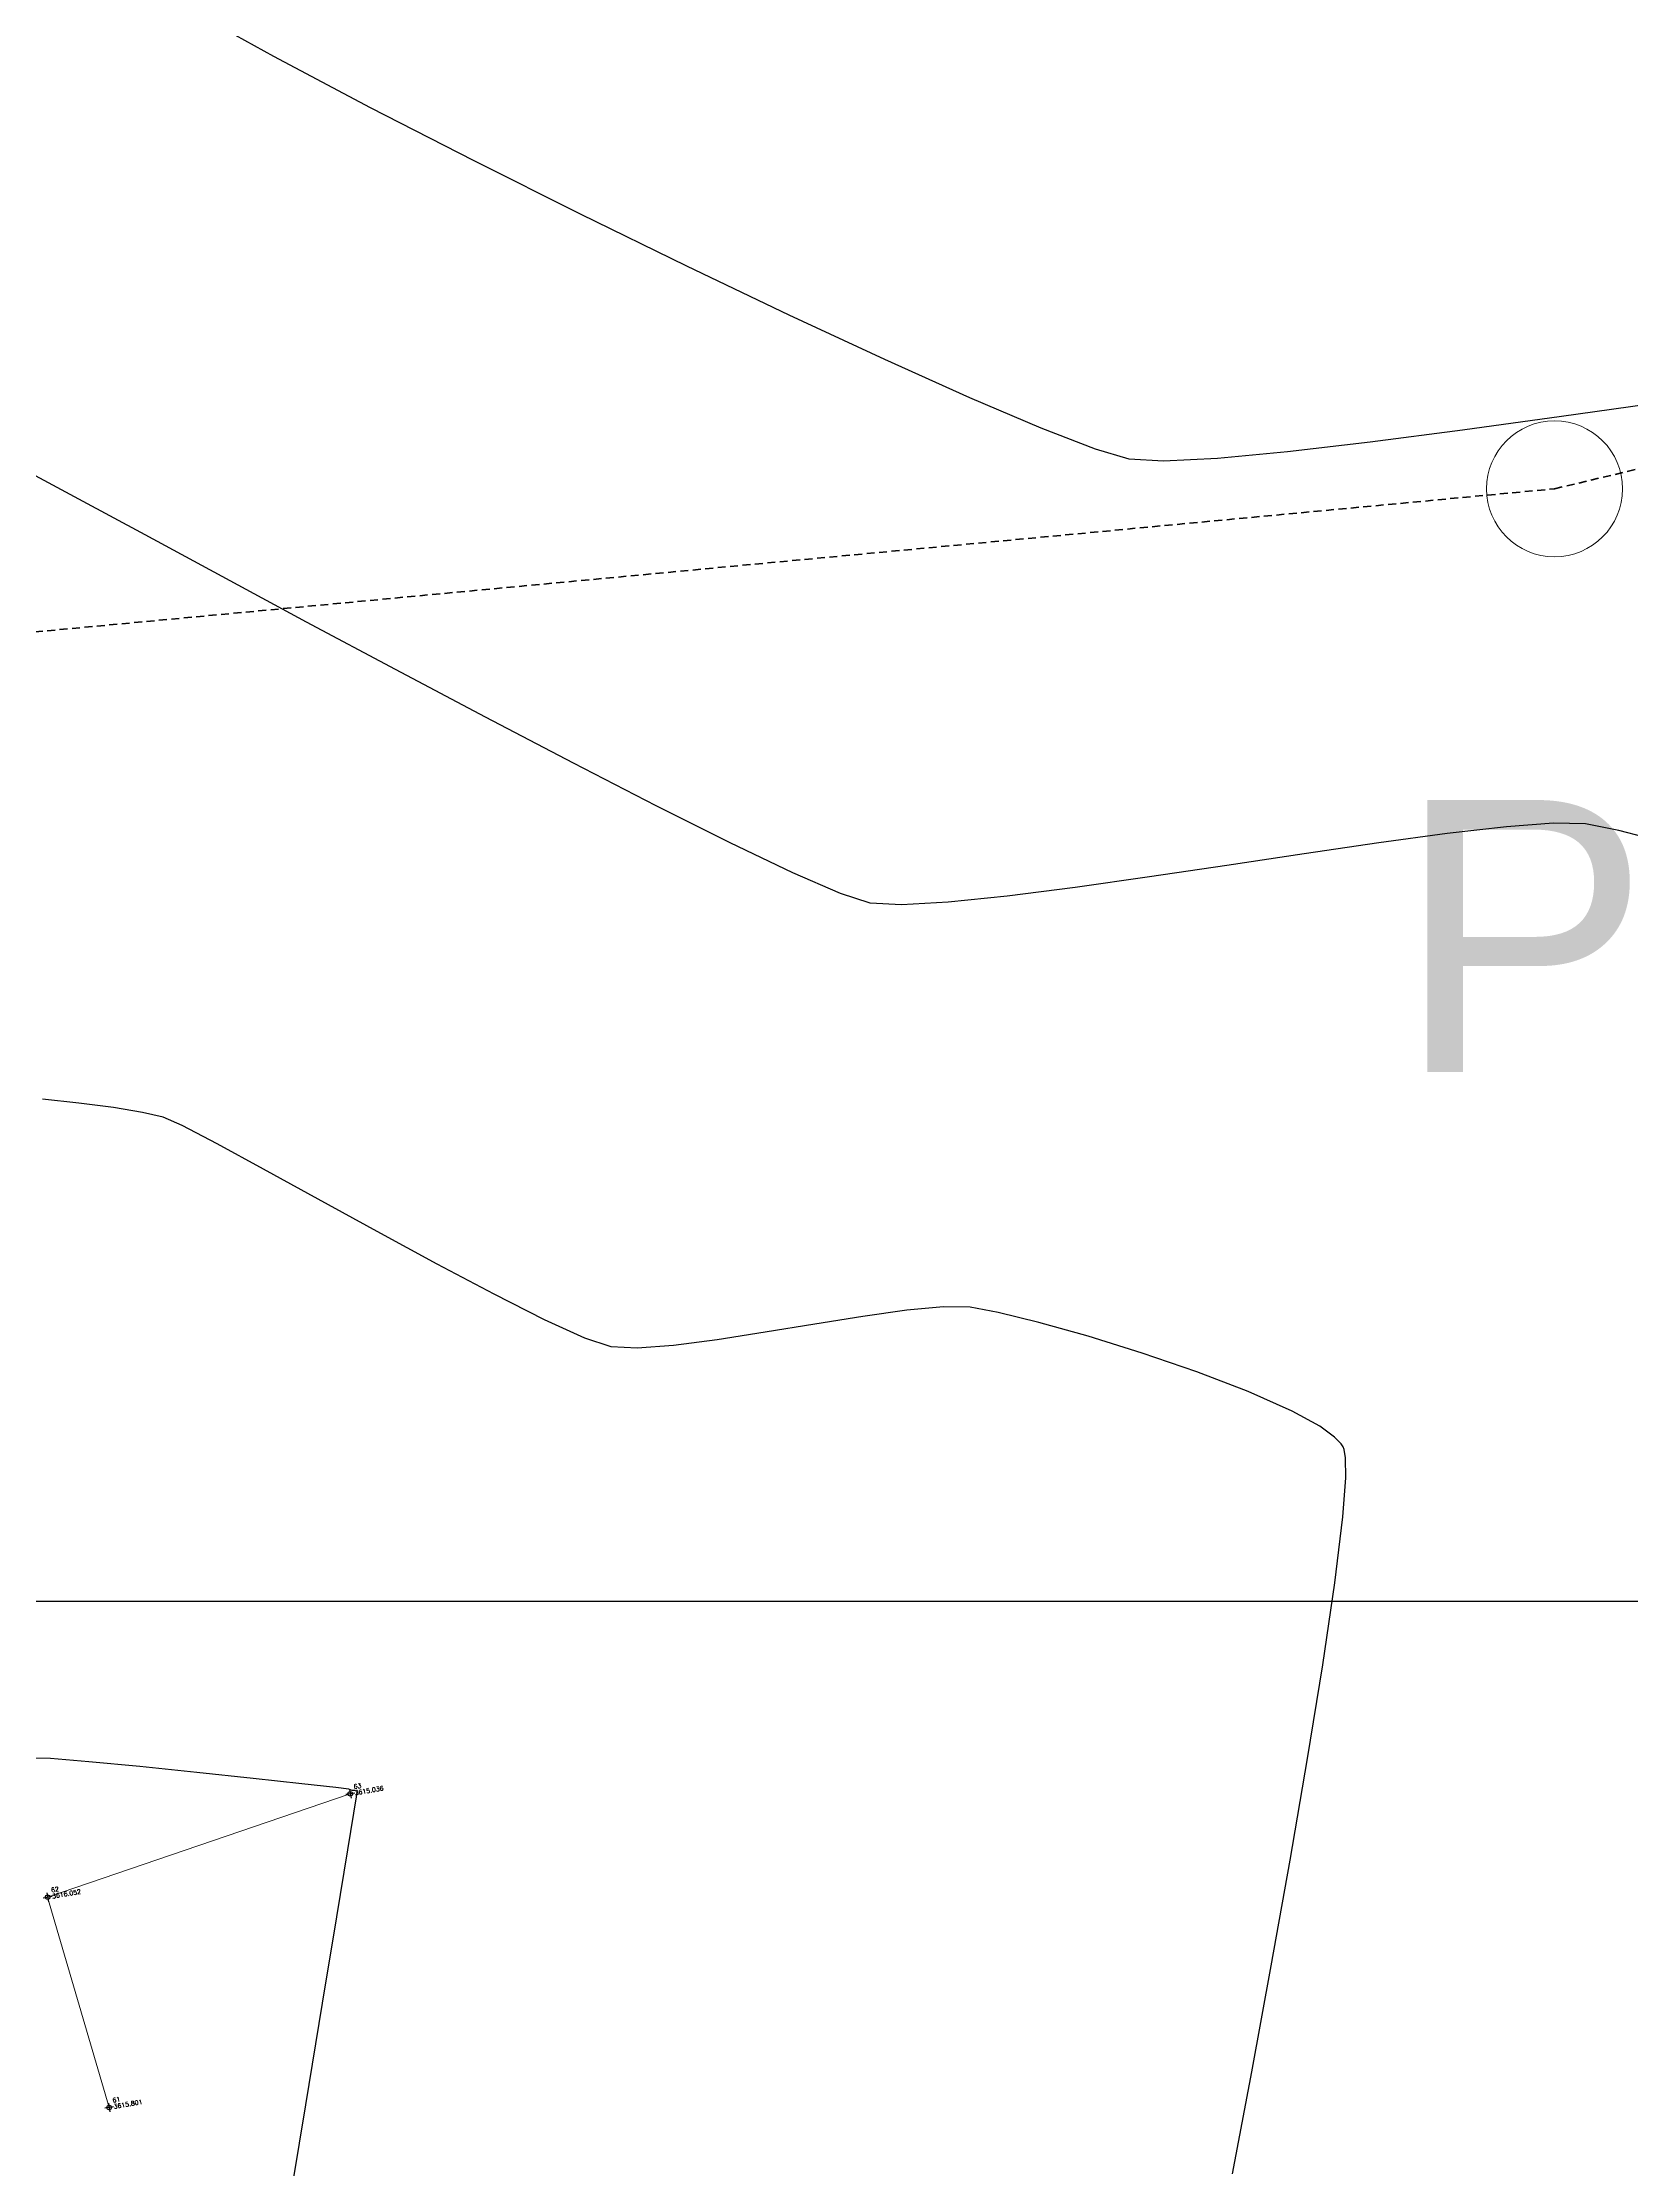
# Model space of a CAD drawing. Header units: millimetres. Extents: x 736950 to 738835, y 8500595 to 8502131.
# Drawn here: x 737859.31 to 737894.35, y 8501187.46 to 8501234.39 of the extents above; entities that cross this region are included whole.
import ezdxf
from ezdxf.enums import TextEntityAlignment as Align

# ---------------------------------------------------------------- set-up
doc = ezdxf.new("R2010")
doc.units = ezdxf.units.MM
doc.linetypes.add('DASHED', pattern=[0.75, 0.5, -0.25])
for name, color, linetype, lineweight in [('CONT-MJR', 80, 'Continuous', 30), ('COTAS', 40, 'Continuous', 5), ('CUADROS', 9, 'Continuous', 20), ('otros', 4, 'Continuous', 5), ('PERIMETRO', 7, 'Continuous', 35), ('pista', 251, 'Continuous', 5)]:
    doc.layers.add(name, color=color, linetype=linetype, lineweight=lineweight)
doc.layers.add('Cuadricula Coordenadas', color=5, linetype='Continuous')
doc.styles.add('5mm', font='arial.ttf', dxfattribs={"height": 3})
doc.styles.add('COTAS', font='arial.ttf')
doc.styles.add('CUADROS', font='arial.ttf')
doc.dimstyles.new('Copy of GenDist', dxfattribs={"dimtxt": 0.5, "dimasz": 2, "dimexe": 0.18, "dimexo": 0.0625, "dimgap": 1, "dimtad": 2, "dimzin": 1, "dimdsep": 46, "dimtxsty": 'COTAS', "dimcen": 0.09, "dimse1": 1, "dimse2": 1, "dimsd1": 1, "dimsd2": 1, "dimadec": 0, "dimazin": 0, "dimtfac": 1, "dimtofl": 0, "dimtmove": 0, "dimatfit": 3, "dimfxl": 1, "dimtolj": 1, "dimtzin": 0, "dimarcsym": 0})

# ---------------------------------------------------------------- blocks, each defined once
blk = doc.blocks.new('*D154')
at = {"layer": 'Defpoints', "color": 0, "transparency": 16777216}
for p in [(737892.578228012, 8501225.315927897), (737892.651332889, 8501224.54014843), (737818.0712830902, 8501217.512164855)]:
    blk.add_point(p, dxfattribs=at)
at = {"layer": 'COTAS', "color": 0, "transparency": 16777216, "insert": (737855.1704340674, 8501223.051685939), "char_height": 0.5, "attachment_point": 5, "rotation": 5.383318807571368, "style": 'COTAS'}
blk.add_mtext('\\A1;74.91', dxfattribs=at)
blk = doc.blocks.new('*D155')
at = {"layer": 'Defpoints', "color": 0, "transparency": 16777216}
for p in [(737966.4867712476, 8501243.024781588), (737966.6724460351, 8501242.248666123), (737892.6513328892, 8501224.540148428)]:
    blk.add_point(p, dxfattribs=at)
at = {"layer": 'COTAS', "color": 0, "transparency": 16777216, "insert": (737929.1841467142, 8501235.391358722), "char_height": 0.5, "attachment_point": 5, "rotation": 13.45433814943491, "style": 'COTAS'}
blk.add_mtext('\\A1;76.11', dxfattribs=at)

msp = doc.modelspace()

# ---------------------------------------------------------------- hatches: boundary and pattern name
at = {"layer": 'pista'}
h = msp.add_hatch(dxfattribs=at)
h.set_pattern_fill('HONEY', color=256, scale=3, angle=9.94991650582834, style=0)
h.set_pattern_definition([(9.94991650582834, (1479841.21072825, -18.49207214638591), (0.4979252195647159, 0.4170677100899267), [0.375, -0.75]), (129.9499165058283, (1479841.21072825, -18.49207214638591), (-0.6101538418184378, 0.222682034283025), [0.3749999999999999, -0.7499999999999998]), (69.94991650582834, (1479841.21072825, -18.49207214638591), (-0.112228622253722, 0.6397497443729518), [-0.75, 0.375])])
h.paths.add_polyline_path([(737744.7999806425, 8501250.923935566), (737743.4751223363, 8501250.754223157), (737756.465848178, 8501242.026572531), (737763.5739612179, 8501242.006896213), (737770.002546867, 8501243.455222024), (737769.8468594846, 8501244.342704736), (737763.4750639071, 8501242.907173423), (737756.7405500773, 8501242.925815564)])
h.paths.add_polyline_path([(737794.2809870465, 8501256.017245878), (737809.7820272583, 8501263.709828075), (737823.391616501, 8501273.483615467), (737837.0791595323, 8501280.557800073), (737851.5530432165, 8501285.77819753), (737870.8510758049, 8501293.050216693, -0.9976846880626209), (737871.0089264096, 8501292.63424804), (737865.2748787645, 8501289.581801567, 0.7845063948290762), (737866.1540430214, 8501286.121818589), (737883.2588851704, 8501291.348365877), (737897.4188924351, 8501296.516943583), (737903.2981396064, 8501301.44146652, -0.5512150924587264), (737904.1219025984, 8501301.177325813), (737906.855912117, 8501297.98174819, 0.5618964424650519), (737910.2738656431, 8501298.536066804), (737914.22079628, 8501308.558674501), (737925.6412323939, 8501300.72656757, 0.340189525830376), (737928.7023693406, 8501300.894137181), (737936.9171069289, 8501306.117412793, -0.358727273887905), (737938.1716059428, 8501305.962964654), (737943.1732157968, 8501301.051021611, 0.3417074120720416), (737946.0555081918, 8501300.709858142), (737955.8779356404, 8501307.072689936), (737971.8320576148, 8501314.464803053), (737988.5677626224, 8501323.411181662), (738023.1375471824, 8501336.282937778), (738044.4246208373, 8501357.728329657), (738061.4456776979, 8501362.208386911), (738078.9085143938, 8501363.070318012), (738112.0997810266, 8501372.051506756), (738118.6561313582, 8501373.365123207), (738128.3493353954, 8501376.976906104), (738155.2251721952, 8501366.826195797), (738176.6167526407, 8501363.543890122), (738193.8053773039, 8501353.328603027), (738204.7313956148, 8501340.877429372), (738207.705198212, 8501335.751671141), (738214.35685511, 8501331.742925933), (738229.9282901662, 8501313.374534177), (738233.5603594936, 8501308.186787868), (738234.53883727, 8501308.358438132), (738230.6417003467, 8501313.924784988), (738214.9478837823, 8501332.43754055), (738208.3676942562, 8501336.403214611), (738205.4657963786, 8501341.405035153), (738194.387784551, 8501354.029418997), (738176.9261677533, 8501364.406946706), (738155.4549153853, 8501367.70147717), (738128.3514754312, 8501377.93815071), (738118.4090486554, 8501374.233504975), (738111.8936108743, 8501372.928085677), (738078.7671659255, 8501363.964436961), (738061.3074614278, 8501363.102660457), (738043.958527311, 8501358.536303693), (738022.6381405202, 8501337.057350922), (737988.196920163, 8501324.233464561), (737971.4304040315, 8501315.270615296), (737955.4419368334, 8501307.862588815), (737945.5806043665, 8501301.47455489, -0.3391433520832071), (737943.8038299843, 8501301.693147572), (737938.8116631231, 8501306.59581691, 0.3560082385246841), (737936.4342009705, 8501306.876887502), (737928.158540546, 8501301.61487459, -0.3502196171718997), (737926.1502499409, 8501301.468794718), (737914.5128481541, 8501309.44969617, 0.4302069892023044), (737913.4330382891, 8501309.014522241), (737909.4507249827, 8501298.90206584, -0.5704007069138802), (737907.5397775185, 8501298.566836312), (737904.9064502402, 8501301.644734057, 0.4931454261128044), (737902.7202336333, 8501302.131411942), (737896.9620044216, 8501297.308254998), (737882.9728831241, 8501292.20205278), (737866.0373022418, 8501287.027224885, -0.7384715771871906), (737865.6977918843, 8501288.787355538), (737871.5108758068, 8501291.881875956, 0.9119586051647783), (737870.5337161538, 8501293.892406015), (737851.2416702455, 8501286.62264278), (737836.7183275839, 8501281.384406622), (737822.9200107896, 8501274.252970394), (737809.3164408724, 8501264.483505804), (737793.8201376351, 8501256.79327439), (737778.9884914039, 8501246.402265295), (737769.846859484, 8501244.34270474), (737770.0025468671, 8501243.455222024), (737779.3594973255, 8501245.563292695)])
h.paths.add_polyline_path([(738260.5182952256, 8501271.251537092), (738234.538837269, 8501308.358438132), (738233.56035949, 8501308.186787868), (738259.6897886079, 8501270.86568047), (738269.3749442189, 8501234.589470252), (738274.5057655985, 8501215.583008338), (738279.7983711922, 8501189.602392923), (738280.7089290785, 8501189.641305126), (738275.382018582, 8501215.790318219), (738270.2441657205, 8501234.822827347)])

# ---------------------------------------------------------------- linework, layer by layer
at = {"linetype": 'Continuous', "extrusion": (-0.172787269436437, 0.9849591664230046, 0)}
for points, elevation in [([(-2195666.475162655, 0), (-2195666.275162655, 0)], 8245836.812062786), ([(-2195659.509162654, 0), (-2195659.309162655, 0)], 8245835.719062786), ([(-2195660.043162655, 0), (-2195659.843162654, 0)], 8245830.916062787)]:
    msp.add_lwpolyline(points, dxfattribs=dict(at, elevation=elevation))
at = {"linetype": 'Continuous', "extrusion": (0.9849591664230046, 0.172787269436437, 0)}
for points, elevation in [([(8245836.912062787, 0), (8245836.712062787, 0)], 2195666.375162655), ([(8245835.819062787, 0), (8245835.619062788, 0)], 2195659.409162654), ([(8245831.016062788, 0), (8245830.816062788, 0)], 2195659.943162655)]:
    msp.add_lwpolyline(points, dxfattribs=dict(at, elevation=elevation))
at = {"linetype": 'Continuous'}
for centre in [(737866.095648445, 8501195.750427242), (737859.4232793772, 8501193.470230754), (737860.779144827, 8501188.83174028)]:
    msp.add_circle(centre, 0.05, dxfattribs=at)
at = {"layer": 'CONT-MJR', "extrusion": (-0.4826055283986258, -0.8758378297145444, 0), "elevation": -7801799.847409597}
msp.add_lwpolyline([(-3456492.999774586, 3600), (-3456495.18867024, 3600)], dxfattribs=at)
at = {"layer": 'CONT-MJR', "extrusion": (-0.4682466898648086, -0.8835977803450222, 0), "elevation": -7857174.128213748}
msp.add_lwpolyline([(-3328696.944435252, 3600.00000000001), (-3328699.360930588, 3600.00000000001)], dxfattribs=at)
at = {"layer": 'CONT-MJR', "extrusion": (-0.4572022776383833, -0.8893627366391481, 0), "elevation": -7898034.062290788}
msp.add_lwpolyline([(-3230549.492786753, 3600), (-3230552.054968072, 3600)], dxfattribs=at)
at = {"layer": 'CONT-MJR', "extrusion": (0.447921485801616, 0.8940728955500623, 0), "elevation": 7931228.207922033}
msp.add_lwpolyline([(3148173.225167457, 3600), (3148175.850919394, 3600)], dxfattribs=at)
at = {"layer": 'CONT-MJR', "extrusion": (-0.4394149134116072, -0.898284216643858, 0), "elevation": -7960752.865122201}
msp.add_lwpolyline([(-3072746.872143553, 3600), (-3072749.47925277, 3600)], dxfattribs=at)
at = {"layer": 'CONT-MJR', "extrusion": (-0.4308695064777999, -0.9024142443399137, 0), "elevation": -7989557.748767694}
msp.add_lwpolyline([(-2997050.462775363, 3600.000000000013), (-2997052.96898897, 3600.000000000013)], dxfattribs=at)
at = {"layer": 'CONT-MJR', "extrusion": (-0.4213711893578381, -0.9068882625655496, 0), "elevation": -8020583.821333895}
msp.add_lwpolyline([(-2912999.507046021, 3600.000000000013), (-2913001.830118353, 3600.000000000013)], dxfattribs=at)
at = {"layer": 'CONT-MJR', "extrusion": (-0.4095129802531661, -0.9123042907956588, 0), "elevation": -8057876.798664471}
msp.add_lwpolyline([(-2808191.749774143, 3600.000000000003), (-2808193.807527899, 3600.000000000003)], dxfattribs=at)
at = {"layer": 'CONT-MJR', "extrusion": (0.3924424728292507, 0.9197765519514308, 0), "elevation": 8108804.201680811}
msp.add_lwpolyline([(2657556.158109589, 3600.00000000001), (2657557.86856252, 3600.00000000001)], dxfattribs=at)
at = {"layer": 'CONT-MJR'}
for points, elevation in [([(737892.8072841724, 8501226.132910999), (737890.6251346677, 8501225.83363832)], 3600), ([(737890.6251346677, 8501225.83363832), (737888.585532069, 8501225.569397956)], 3600), ([(737884.0300992308, 8501225.151538702), (737883.268777778, 8501225.192095546)], 3600), ([(737888.585532069, 8501225.569397956), (737886.7592857281, 8501225.356656704)], 3600), ([(737860.1124989918, 8501224.312094515), (737858.961643978, 8501224.933177086)], 3605), ([(737869.0764193238, 8501219.501016691), (737867.0914461003, 8501220.553622873)], 3605), ([(737871.0160289989, 8501218.485434035), (737869.0764193238, 8501219.501016691)], 3605), ([(737872.8395460632, 8501217.54798431), (737871.0160289989, 8501218.485434035)], 3605), ([(737892.6276086743, 8501217.162872968), (737891.5891321138, 8501217.084310003)], 3605), ([(737875.8553861041, 8501216.071921324), (737874.4762414525, 8501216.729776936)], 3605), ([(737888.7746697384, 8501216.72911823), (737887.1333395159, 8501216.489774372)], 3605), ([(737890.2823765363, 8501216.933510933), (737888.7746697384, 8501216.72911823)], 3605), ([(737895.1973872592, 8501216.709867608), (737894.0674408185, 8501217.004319152)], 3605), ([(737885.4257136646, 8501216.234121839), (737883.7191199814, 8501215.980803099)], 3605), ([(737887.1333395159, 8501216.489774372), (737885.4257136646, 8501216.234121839)], 3605), ([(737883.7191199814, 8501215.980803099), (737882.0808862614, 8501215.748460637)], 3605), ([(737878.2496228442, 8501215.363715652), (737877.5581069397, 8501215.401703047)], 3605), ([(737879.2788098968, 8501215.421274437), (737878.2496228442, 8501215.363715652)], 3605), ([(737880.578340301, 8501215.555736924), (737879.2788098968, 8501215.421274437)], 3605), ([(737882.0808862614, 8501215.748460637), (737880.578340301, 8501215.555736924)], 3605), ([(737860.8734156629, 8501210.889860366), (737860.1116909253, 8501210.991010169)], 3610), ([(737861.517832587, 8501210.782992296), (737860.8734156629, 8501210.889860366)], 3610), ([(737861.9669147915, 8501210.681247277), (737861.517832587, 8501210.782992296)], 3610), ([(737868.0127721663, 8501207.437498292), (737866.6924323391, 8501208.154489493)], 3610), ([(737870.3812921952, 8501206.211214453), (737869.2693669496, 8501206.772267519)], 3610), ([(737878.366118174, 8501206.418597804), (737877.3993681264, 8501206.282636937)], 3610), ([(737879.7619102654, 8501206.488874342), (737879.1748625075, 8501206.495576175)], 3610), ([(737880.3837412819, 8501206.372567572), (737879.7619102654, 8501206.488874342)], 3610), ([(737875.2466143365, 8501205.93255851), (737874.1879923171, 8501205.767836357)], 3610), ([(737877.3993681264, 8501206.282636937), (737876.338303227, 8501206.11239127)], 3610), ([(737882.3680116979, 8501205.845182423), (737881.2813931612, 8501206.15106782)], 3610), ([(737872.4247123378, 8501205.582514675), (737871.8474361018, 8501205.611310547)], 3610), ([(737873.2261280305, 8501205.64292251), (737872.4247123378, 8501205.582514675)], 3610), ([(737874.1879923171, 8501205.767836357), (737873.2261280305, 8501205.64292251)], 3610), ([(737885.8931251909, 8501204.629285797), (737884.7607319185, 8501205.06348407)], 3610), ([(737886.8670682966, 8501204.193931246), (737885.8931251909, 8501204.629285797)], 3610), ([(737887.9436328425, 8501203.473796265), (737887.7990219572, 8501203.622109503)], 3610), ([(737887.9921871852, 8501203.402982673), (737887.9436328425, 8501203.473796265)], 3610), ([(737888.0151818765, 8501203.346279277), (737887.9921871852, 8501203.402982673)], 3610), ([(737888.0441953972, 8501203.163227275), (737888.0151818765, 8501203.346279277)], 3610), ([(737887.9835913642, 8501201.86323868), (737888.0475753366, 8501202.72481741)], 3610), ([(737859.4891778504, 8501196.528596865), (737859.0806619269, 8501196.538512409)], 3615), ([(737861.4561280455, 8501196.352749988), (737860.3311086505, 8501196.4605752)], 3615), ([(737865.0264549798, 8501195.973478753), (737863.9541274919, 8501196.090899194)], 3615), ([(737866.0661340745, 8501195.857160635), (737865.7805659345, 8501195.889465043)], 3615), ([(737866.1367652637, 8501195.820918048), (737866.0661340745, 8501195.857160635)], 3615), ([(737866.1933421084, 8501195.82719134), (737866.1367652637, 8501195.820918048)], 3615), ([(737866.2145375636, 8501195.819742111), (737866.1933421084, 8501195.82719134)], 3615), ([(737866.2319451264, 8501195.681245826), (737866.2499101546, 8501195.79108482)], 3615), ([(737866.2521764784, 8501195.805131756), (737866.2459047915, 8501195.80794685)], 3615), ([(737886.4029872854, 8501191.955469042), (737886.8206488269, 8501194.28670742)], 3610), ([(737865.4857655751, 8501191.135996679), (737865.7986172179, 8501193.041129645)], 3615), ([(737885.5494797499, 8501187.368199749), (737885.9728772772, 8501189.620741049)], 3610)]:
    msp.add_lwpolyline(points, dxfattribs=dict(at, elevation=elevation))
at = {"layer": 'CONT-MJR', "extrusion": (0.1396362311665163, -0.9902028695906772, 0), "elevation": -8314901.94123369}
msp.add_lwpolyline([(1917745.028904261, 3600.000000000006), (1917742.752717099, 3600.000000000006)], dxfattribs=at)
at = {"layer": 'CONT-MJR', "extrusion": (0.3624803092462117, 0.9319914299009249, 0), "elevation": 8190537.117018877}
msp.add_lwpolyline([(2393826.625483498, 3600.000000000011), (2393827.90723112, 3600.000000000011)], dxfattribs=at)
at = {"layer": 'CONT-MJR', "extrusion": (-0.2877511960547575, -0.9577051995102964, 0), "elevation": -8353994.361817428}
msp.add_lwpolyline([(-1739563.073816199, 3600.00000000001), (-1739563.847882657, 3600.00000000001)], dxfattribs=at)
at = {"layer": 'CONT-MJR', "extrusion": (0.05076619549708931, -0.9987105653765516, 0), "elevation": -8452803.812560381}
msp.add_lwpolyline([(1168508.623528957, 3600.000000000003), (1168507.434890517, 3600.000000000003)], dxfattribs=at)
at = {"layer": 'CONT-MJR', "extrusion": (0.09347209052243383, -0.9956219002680515, 0), "elevation": -8395034.326242229}
msp.add_lwpolyline([(1529283.523551716, 3600), (1529281.974689915, 3600)], dxfattribs=at)
at = {"layer": 'CONT-MJR', "extrusion": (0.4759291095882823, 0.8794836454684674, 0), "elevation": 7827856.855288403}
msp.add_lwpolyline([(3397042.55659554, 3605), (3397044.215679014, 3605)], dxfattribs=at)
at = {"layer": 'CONT-MJR', "extrusion": (0.4754732180054757, 0.8797301966850506, 0), "elevation": 7829616.45741054}
msp.add_lwpolyline([(3392983.071032376, 3605.000000000006), (3392984.999679923, 3605.000000000006)], dxfattribs=at)
at = {"layer": 'CONT-MJR', "extrusion": (-0.474061301155787, -0.8804918413855305, 0), "elevation": -7835049.566974277}
msp.add_lwpolyline([(-3380415.945499107, 3605), (-3380418.06194476, 3605)], dxfattribs=at)
at = {"layer": 'CONT-MJR', "extrusion": (-0.4717775009361858, -0.8817176359869454, 0), "elevation": -7843785.181969495}
msp.add_lwpolyline([(-3360094.160153124, 3605.000000000013), (-3360096.382642079, 3605.000000000013)], dxfattribs=at)
at = {"layer": 'CONT-MJR', "extrusion": (-0.4471522458695957, -0.8944578631851681, 0), "elevation": -7933922.379811504}
msp.add_lwpolyline([(-3141340.526026134, 3605.000000000013), (-3141342.35584446, 3605.000000000013)], dxfattribs=at)
at = {"layer": 'CONT-MJR', "extrusion": (-0.01751922140661691, -0.9998465266636206, 0), "elevation": -8512839.757029092}
msp.add_lwpolyline([(588845.3780407594, 3605.000000000013), (588844.6750631231, 3605.000000000013)], dxfattribs=at)
at = {"layer": 'CONT-MJR', "extrusion": (0.1146387978524054, -0.9934072407763874, 0), "elevation": -8360579.602241982}
msp.add_lwpolyline([(1707596.154379467, 3605.000000000003), (1707594.83895159, 3605.000000000003)], dxfattribs=at)
at = {"layer": 'CONT-MJR', "extrusion": (-0.1946386845787321, -0.9808750085844073, 0), "elevation": -8482254.032734599}
msp.add_lwpolyline([(-930883.8453036348, 3605.000000000013), (-930884.5966352401, 3605.000000000013)], dxfattribs=at)
at = {"layer": 'CONT-MJR', "extrusion": (-0.3983566031226755, -0.9172306235339961, 0), "elevation": -8091513.437723475}
msp.add_lwpolyline([(-2709712.080202838, 3605), (-2709713.225895996, 3605)], dxfattribs=at)
at = {"layer": 'CONT-MJR', "extrusion": (-0.3116830306676719, -0.95018613355164, 0), "elevation": -8307720.906606305}
msp.add_lwpolyline([(-1948563.556789338, 3605.00000000001), (-1948564.242819119, 3605.00000000001)], dxfattribs=at)
at = {"layer": 'CONT-MJR', "extrusion": (-0.1050210167816314, -0.9944700025813512, 0), "elevation": -8531690.135346888}
msp.add_lwpolyline([(-159026.0749731172, 3610.000000000006), (-159026.8804329524, 3610.000000000006)], dxfattribs=at)
at = {"layer": 'CONT-MJR', "extrusion": (-0.4071381979670372, -0.9133665681182741, 0), "elevation": -8065133.416339352}
msp.add_lwpolyline([(-2787228.679307247, 3610.000000000013), (-2787229.144835185, 3610.000000000013)], dxfattribs=at)
at = {"layer": 'CONT-MJR', "extrusion": (-0.4627195528259348, -0.8865047182235224, 0), "elevation": -7877786.567640292}
msp.add_lwpolyline([(-3279556.961044956, 3610), (-3279557.825197239, 3610)], dxfattribs=at)
at = {"layer": 'CONT-MJR', "extrusion": (0.4776091140248417, 0.8785724410658496, 0), "elevation": 7821339.071666371}
msp.add_lwpolyline([(3411988.016212143, 3610.00000000001), (3411989.184047551, 3610.00000000001)], dxfattribs=at)
at = {"layer": 'CONT-MJR', "extrusion": (-0.4821861904592367, -0.8760687631290187, 0), "elevation": -7803432.041688859}
msp.add_lwpolyline([(-3452744.700785623, 3610), (-3452746.076312849, 3610)], dxfattribs=at)
at = {"layer": 'CONT-MJR', "extrusion": (-0.4817102314532384, -0.8763305614397272, 0), "elevation": -7805306.450132985}
msp.add_lwpolyline([(-3448503.814884385, 3610.000000000003), (-3448505.301949238, 3610.000000000003)], dxfattribs=at)
at = {"layer": 'CONT-MJR', "extrusion": (-0.4678738281733911, -0.8837952709255557, 0), "elevation": -7858556.062240561}
msp.add_lwpolyline([(-3325366.785806561, 3610.000000000013), (-3325368.207623153, 3610.000000000013)], dxfattribs=at)
at = {"layer": 'CONT-MJR', "extrusion": (0.09475432122883211, -0.9955006873972833, 0), "elevation": -8393039.669689352}
msp.add_lwpolyline([(1540085.276906227, 3610.000000000013), (1540084.464506653, 3610.000000000013)], dxfattribs=at)
at = {"layer": 'CONT-MJR', "extrusion": (-0.2395689698915753, -0.9708793481504743, 0), "elevation": -8430418.944927162}
msp.add_lwpolyline([(-1320231.502955812, 3610.000000000006), (-1320232.427531952, 3610.000000000006)], dxfattribs=at)
at = {"layer": 'CONT-MJR', "extrusion": (0.4151467696172622, 0.909754450209699, 0), "elevation": 8040334.687992393}
msp.add_lwpolyline([(2857966.459124149, 3610), (2857967.433377384, 3610)], dxfattribs=at)
at = {"layer": 'CONT-MJR', "extrusion": (0.1625384164837615, -0.9867022160545458, 0), "elevation": -8268225.658644283}
msp.add_lwpolyline([(2109836.797888161, 3610.000000000013), (2109835.691486583, 3610.000000000013)], dxfattribs=at)
at = {"layer": 'CONT-MJR', "extrusion": (0.3194250794625625, 0.9476115335992571, 0), "elevation": 8291535.260277074}
msp.add_lwpolyline([(2016282.404971815, 3610.000000000013), (2016283.016839306, 3610.000000000013)], dxfattribs=at)
at = {"layer": 'CONT-MJR', "extrusion": (-0.2968001367867262, -0.954939620501412, 0), "elevation": -8337141.871361281}
msp.add_lwpolyline([(-1818524.704395295, 3610.00000000001), (-1818525.949218488, 3610.00000000001)], dxfattribs=at)
at = {"layer": 'CONT-MJR', "extrusion": (0.323929379522732, 0.9460812634663145, 0), "elevation": 8281853.380150419}
msp.add_lwpolyline([(2055691.134684112, 3610.00000000001), (2055692.407290684, 3610.00000000001)], dxfattribs=at)
at = {"layer": 'CONT-MJR', "extrusion": (-0.4835199338093283, -0.8753333499924603, 0), "elevation": -7798170.555167434}
msp.add_lwpolyline([(-3464604.01277056, 3610), (-3464604.705882891, 3610)], dxfattribs=at)
at = {"layer": 'CONT-MJR', "extrusion": (0.5884044358019866, 0.808566768998421, 0), "elevation": 7307967.199395439}
msp.add_lwpolyline([(4405514.367366609, 3610), (4405514.769620736, 3610)], dxfattribs=at)
at = {"layer": 'CONT-MJR', "extrusion": (0.9999702828028539, 0.007709313275552826, 0), "elevation": 803404.5546353569}
msp.add_lwpolyline([(8495261.482779026, 3610.000000000013), (8495261.921201918, 3610.000000000013)], dxfattribs=at)
at = {"layer": 'CONT-MJR', "extrusion": (0.9927965091411586, -0.11981273487042, 0), "elevation": -285979.6306734213}
msp.add_lwpolyline([(8528370.43955576, 3610.00000000001), (8528371.910669781, 3610.00000000001)], dxfattribs=at)
at = {"layer": 'CONT-MJR', "extrusion": (0.9893861122443048, -0.1453104294195713, 0), "elevation": -505257.1321314989}
msp.add_lwpolyline([(8518190.583912052, 3610.000000000006), (8518192.410005705, 3610.000000000006)], dxfattribs=at)
at = {"layer": 'CONT-MJR', "extrusion": (0.9871013097345249, -0.1600968591833877, 0), "elevation": -632645.4353875155}
msp.add_lwpolyline([(8509675.652093641, 3610.000000000003), (8509677.746336874, 3610.000000000003)], dxfattribs=at)
at = {"layer": 'CONT-MJR', "extrusion": (-0.08053006495912567, -0.996752180151957, 0), "elevation": -8533006.046373384}
msp.add_lwpolyline([(50861.99047978211, 3615.00000000001), (50861.14580563246, 3615.00000000001)], dxfattribs=at)
at = {"layer": 'CONT-MJR', "extrusion": (0.9854977794708581, -0.1696883221026363, 0), "elevation": -715367.5711296701}
msp.add_lwpolyline([(8503118.868898064, 3610.00000000001), (8503121.143964032, 3610.00000000001)], dxfattribs=at)
at = {"layer": 'CONT-MJR', "extrusion": (0.1022816104144634, 0.9947554836094266, 0), "elevation": 8532081.347134052}
msp.add_lwpolyline([(135523.05936848, 3615.000000000013), (135524.3237814219, 3615.000000000013)], dxfattribs=at)
at = {"layer": 'CONT-MJR', "extrusion": (-0.1062510400882014, -0.9943393366855077, 0), "elevation": -8531472.494627777}
msp.add_lwpolyline([(-169573.7719405149, 3615), (-169575.0192186753, 3615)], dxfattribs=at)
at = {"layer": 'CONT-MJR', "extrusion": (-0.1107226170304858, -0.9938513480787358, 0), "elevation": -8530623.425267745}
msp.add_lwpolyline([(-207945.7560537552, 3615), (-207946.5148301619, 3615)], dxfattribs=at)
at = {"layer": 'CONT-MJR', "extrusion": (0.9868220472405038, -0.1618092923167924, 0), "elevation": -647429.7914312356}
msp.add_lwpolyline([(8508560.576063106, 3615.000000000013), (8508560.938974652, 3615.000000000013)], dxfattribs=at)
at = {"layer": 'CONT-MJR', "extrusion": (-0.3519748696713864, -0.9360094503368065, 0), "elevation": -8216909.991139149}
msp.add_lwpolyline([(-2301557.5073016, 3615.000000000003), (-2301557.540813258, 3615.000000000003)], dxfattribs=at)
at = {"layer": 'CONT-MJR', "extrusion": (0.9872335078922342, -0.1592796311359179, 0), "elevation": -625621.0435641188}
msp.add_lwpolyline([(8510192.406224698, 3615.000000000003), (8510192.420453284, 3615.000000000003)], dxfattribs=at)
at = {"layer": 'CONT-MJR', "extrusion": (0.9867992928608661, -0.1619480027950175, 0), "elevation": -648625.7859870162}
msp.add_lwpolyline([(8508468.667916588, 3615.000000000013), (8508469.4864071, 3615.000000000013)], dxfattribs=at)
at = {"layer": 'CONT-MJR', "extrusion": (0.9867887608214948, -0.1620121647172796, 0), "elevation": -649179.0102028406}
msp.add_lwpolyline([(8508424.981865462, 3615.000000000013), (8508426.475904781, 3615.000000000013)], dxfattribs=at)
at = {"layer": 'CONT-MJR', "extrusion": (0.9834510469405665, -0.1811740551831405, 0), "elevation": -814520.2649215627}
msp.add_lwpolyline([(8494189.626726994, 3610), (8494192.000742456, 3610)], dxfattribs=at)
at = {"layer": 'CONT-MJR', "extrusion": (0.9867804489693823, -0.162062782685552, 0), "elevation": -649615.4563186051}
msp.add_lwpolyline([(8508387.46539404, 3615.000000000013), (8508389.739824137, 3615.000000000013)], dxfattribs=at)
at = {"layer": 'CONT-MJR', "extrusion": (0.9867785776164418, -0.1620741767132321, 0), "elevation": -649713.6999062076}
msp.add_lwpolyline([(8508377.438543865, 3615.000000000003), (8508379.963924771, 3615.000000000003)], dxfattribs=at)
at = {"layer": 'COTAS'}
msp.add_circle((737892.6513328891, 8501224.540148428), 1.5, dxfattribs=at)
at = {"layer": 'Cuadricula Coordenadas', "color": 8}
msp.add_line((736950.2264744169, 8501200), (738552.8979275209, 8501200), dxfattribs=at)
at = {"layer": 'otros'}
for p, q in [((737866.095648445, 8501195.750427242), (737859.4232793772, 8501193.470230754)), ((737859.4232793772, 8501193.470230754), (737860.779144827, 8501188.83174028))]:
    msp.add_line(p, q, dxfattribs=at)
at = {"layer": 'PERIMETRO', "linetype": 'DASHED', "ltscale": 0.35}
msp.add_lwpolyline([(737683.200969866, 8501281.329551859), (737744.6024409891, 8501182.423775388), (737752.754863814, 8501178.840202238), (737760.1534312089, 8501181.935448542), (737818.0712830903, 8501217.512164854), (737892.6513328891, 8501224.540148428), (737966.6724460352, 8501242.248666123), (737994.6087461784, 8501268.421881564), (738169.7309229737, 8501324.89666196), (738221.1104446506, 8501260.626977284), (738220.501630505, 8501242.23256058), (738236.8284346196, 8501144.032219619), (738320.8206677334, 8501132.278902221)], dxfattribs=at)

# ---------------------------------------------------------------- texts
at = {"color": 2, "char_height": 0.1, "attachment_point": 1, "rotation": 9.94991650582834, "style": '5mm'}
for s, insert, width in [('\\Ftxt.shx;\\W1.0000000000;\\T1.0000000000;\\o\\l63', (737866.1613147805, 8501195.954848211), 0.3), ('\\Ftxt.shx;\\W1.0000000000;\\T1.0000000000;\\o\\l62', (737859.4889457127, 8501193.674651723), 0.3), ('\\Ftxt.shx;\\W1.0000000000;\\T1.0000000000;\\o\\l61', (737860.8448111626, 8501189.03616125), 0.2666666666666667)]:
    msp.add_mtext(s, dxfattribs=dict(at, insert=insert, width=width))
at = {"color": 1, "char_height": 0.1, "attachment_point": 1, "rotation": 9.94991650582834, "style": '5mm'}
for s, insert, width in [('\\Ftxt.shx;\\W1.0000000000;\\T1.0000000000;\\o\\l3615.036', (737866.1855049982, 8501195.816953927), 0.7833333333333334), ('\\Ftxt.shx;\\W1.0000000000;\\T1.0000000000;\\o\\l3616.052', (737859.5131359305, 8501193.53675744), 0.7833333333333334), ('\\Ftxt.shx;\\W1.0000000000;\\T1.0000000000;\\o\\l3615.801', (737860.8690013803, 8501188.898266966), 0.75)]:
    msp.add_mtext(s, dxfattribs=dict(at, insert=insert, width=width))
at = {"layer": 'CUADROS', "style": 'CUADROS'}
msp.add_text('P6', height=6, dxfattribs=at).set_placement((737894.2878350889, 8501214.674964163), align=Align.MIDDLE_CENTER)

# ---------------------------------------------------------------- dimensions: what is measured, and where the dimension line sits
at = {"layer": 'COTAS'}
for p1, p2, distance, picture, middle in [((737892.6513328891, 8501224.540148428), (737966.6724460353, 8501242.248666123), 0.798016505607991, '*D155', (737929.1841467142, 8501235.391358722)), ((737818.0712830903, 8501217.512164854), (737892.6513328891, 8501224.540148428), 0.7792163419029842, '*D154', (737855.1704340674, 8501223.051685939))]:
    dim = msp.add_aligned_dim(p1=p1, p2=p2, distance=distance, dimstyle='Copy of GenDist', dxfattribs=at)
    dim.commit()
    dim.dimension.update_dxf_attribs({"geometry": picture, "text_midpoint": middle})

doc.saveas('drawing.dxf')
